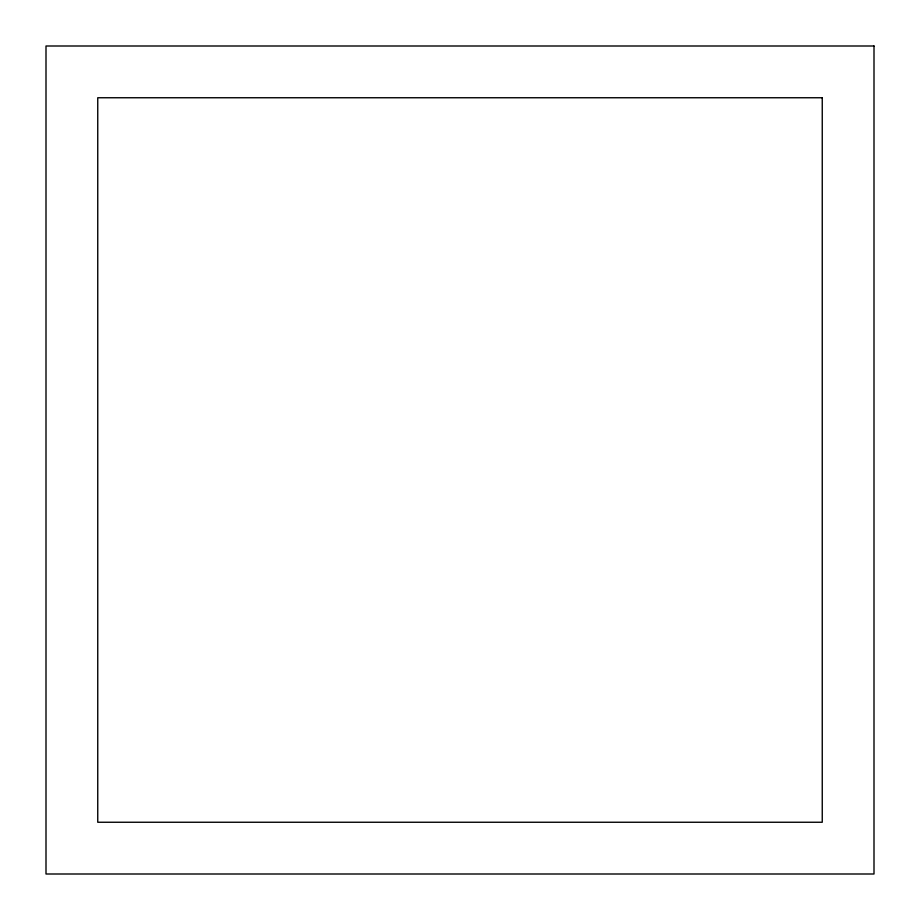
<?xml version="1.0" encoding="UTF-8"?>
<svg xmlns="http://www.w3.org/2000/svg" width="920" height="920" viewBox="0 0 920 920"><rect width="100%" height="100%" fill="white"/><g stroke="black" fill="none" stroke-linecap="round" stroke-linejoin="round"><path stroke-width="1.38" d="M874 46L46 46L46 874L874 874L874 46M822.25 97.75L97.75 97.75L97.75 822.25L822.25 822.25L822.25 97.75"/></g></svg>
